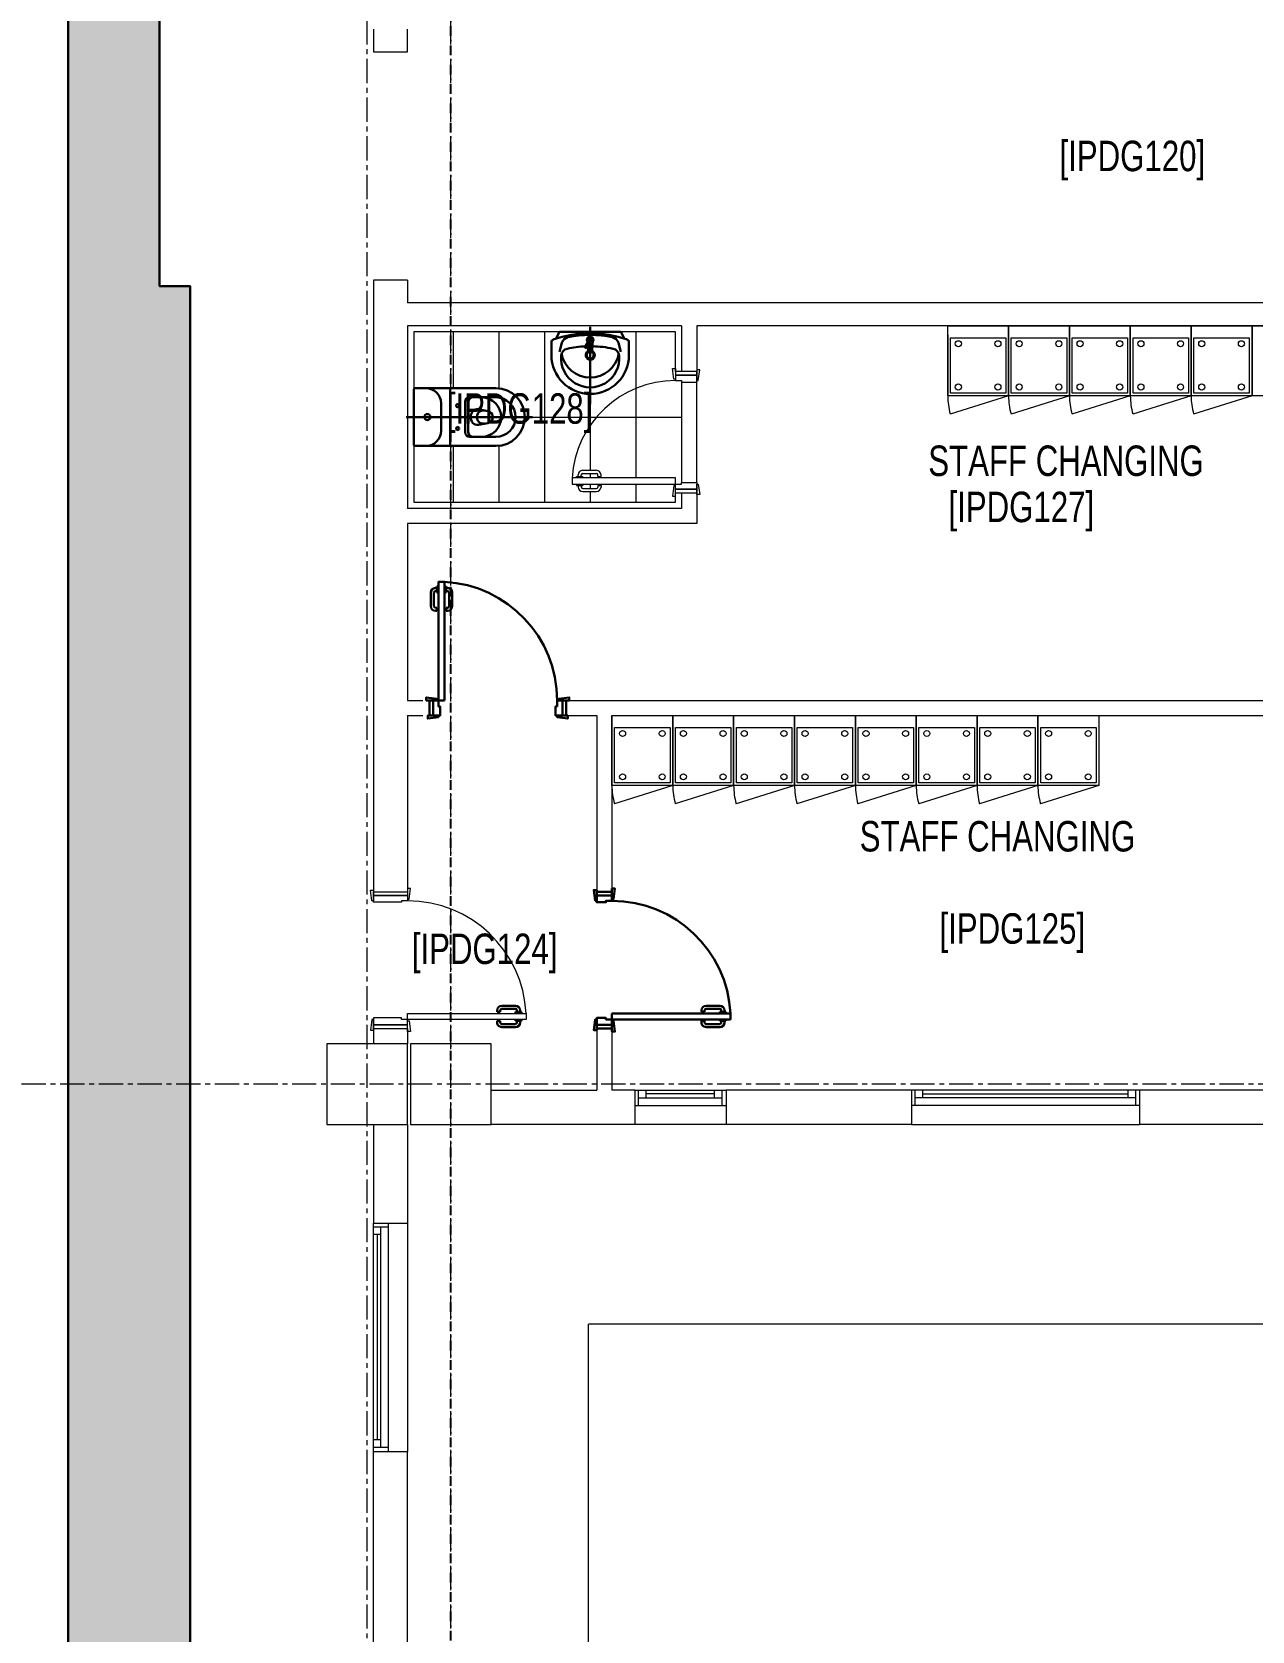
# Model space of a CAD drawing. Header units: millimetres. Extents: x 26027 to 581921, y 7230 to 233891.
# Drawn here: x 478045 to 486064, y 182500 to 193012 of the extents above; entities that cross this region are included whole.
import ezdxf

# ---------------------------------------------------------------- set-up
doc = ezdxf.new("R2010")
doc.units = ezdxf.units.MM
doc.header["$LTSCALE"] = 5
for name, pattern in [('CENTER', [50.8, 31.75, -6.35, 6.35, -6.35]), ('DASHDOT', [25.4, 12.7, -6.35, 0, -6.35]), ('HIDDEN2', [0.1875, 0.125, -0.0625])]:
    doc.linetypes.add(name, pattern=pattern)
for name, color, linetype, lineweight in [('72_EGR_BASE_TEXT', 252, 'Continuous', 5), ('Aluminum', 252, 'Continuous', 5), ('car', 252, 'Continuous', 5), ('E-ELEC-EQPM-2', 85, 'Continuous', 30), ('GE-ARCHITECTURAL_ELEMENTS', 8, 'Continuous', 30), ('GE-FURNITURE', 8, 'Continuous', 30), ('Medical Equipment and Furniture', 252, 'Continuous', 0), ('Proj', 252, 'HIDDEN2', 5), ('SANIT', 252, 'Continuous', 5), ('Structure', 252, 'Continuous', 5), ('Tiles', 252, 'Continuous', 5), ('Walls', 252, 'Continuous', 5), ('Wooden Joinery', 252, 'Continuous', 5)]:
    doc.layers.add(name, color=color, linetype=linetype, lineweight=lineweight)
doc.layers.add('axes', color=252, linetype='Continuous')
doc.layers.add('E-PW', color=7, linetype='Continuous', lineweight=30, true_color=0x4e7e3e)
doc.layers.add('EXF', color=7, linetype='Continuous', lineweight=30, true_color=0x4e7e3e)
doc.styles.add('X3G_ENTITY_2587EA', font='swisscl.ttf', dxfattribs={"height": 200})
pattern_1 = [(0, (368880, 104830), (63.5, 63.5), [31.75, -95.25]), (90, (368895.875, 104814.125), (-63.5, 63.5), [31.75, -95.25])]

# ---------------------------------------------------------------- blocks, each defined once
blk = doc.blocks.new('WC manta')
at = {"layer": 'GE-FURNITURE'}
for p, q in [((-0.13, 0.18), (-0.13, -0.18)), ((-0.12, 0.19), (0.41, 0.19)), ((0.109, 0.18), (0.109, -0.18)), ((0.239, 0.13), (0.41, 0.13)), ((-0.18, 0), (0.65, 0)), ((0.05, 0.09), (0.05, -0.09)), ((0.209, 0.1), (0.209, -0.1)), ((0.229, 0.1), (0.229, -0.1)), ((0.296, 0.051), (0.358, 0.039)), ((0.296, -0.051), (0.358, -0.039)), ((-0.12, -0.19), (0.41, -0.19)), ((0.239, -0.13), (0.41, -0.13))]:
    blk.add_line(p, q, dxfattribs=at)
for centre, radius in [((-0.04, 0), 0.02), ((0.159, 0.075), 0.01), ((0.159, -0.075), 0.01)]:
    blk.add_circle(centre, radius, dxfattribs=at)
for centre, radius, start, end in [((-0.12, 0.18), 0.01, 90, 180), ((-0.05, 0.09), 0.1, 0, 90), ((0.119, 0.18), 0.01, 90, 180), ((0.239, 0.1), 0.03, 90, 180), ((0.259, 0.1), 0.03, 90, 180), ((0.315, 0), 0.13, 270, 90), ((0.41, 0), 0.19, 270, 90), ((0.41, 0), 0.13, 270, 90), ((0.303, 0), 0.0588, 141.525, 218.475), ((0.288, 0.012), 0.04, 79.4289, 141.525), ((0.345, 0), 0.0588, 166.4176, 193.5824), ((0.327, 0.004), 0.04, 79.4289, 166.4176), ((0.351, 0), 0.04, 280.5711, 79.4289), ((-0.05, -0.09), 0.1, 270, 0), ((0.239, -0.1), 0.03, 180, 270), ((0.259, -0.1), 0.03, 180, 270), ((0.288, -0.012), 0.04, 218.475, 280.5711), ((0.327, -0.004), 0.04, 193.5824, 280.5711), ((-0.12, -0.18), 0.01, 180, 270), ((0.119, -0.18), 0.01, 180, 270)]:
    blk.add_arc(centre, radius, start, end, dxfattribs=at)
blk = doc.blocks.new('lav-manta 60')
at = {"layer": 'GE-ARCHITECTURAL_ELEMENTS'}
for p, q in [((-0.266, -0.053), (-0.236, 0)), ((-0.236, 0), (0.236, 0)), ((0, 0.04), (0, -0.56)), ((0.266, -0.053), (0.236, 0)), ((-0.3, -0.079), (-0.3, -0.18)), ((-0.218, -0.084), (-0.238, -0.154)), ((-0.015, -0.147), (-0.02, -0.064)), ((0.027, -0.121), (-0.008, -0.067)), ((0.039, -0.114), (0.009, -0.058)), ((0.015, -0.147), (0.017, -0.106)), ((0.019, -0.077), (0.02, -0.064)), ((0.218, -0.084), (0.238, -0.154)), ((0.3, -0.079), (0.3, -0.18))]:
    blk.add_line(p, q, dxfattribs=at)
for centre, radius, start, end in [((-0.28, -0.079), 0.02, 109.8229, 180), ((0, -0.856), 0.846, 70.1771, 109.8229), ((-0.161, -0.101), 0.06, 101.8086, 164.0794), ((0, -0.957), 0.846, 91.1572, 102.0883), ((0, -0.87), 0.846, 78.1914, 101.8086), ((0, -0.062), 0.025, 320.7474, 220.368), ((0, -0.062), 0.02, 353.2671, 186.682), ((0, -0.062), 0.00966, 25.4127, 215.9577), ((0, -0.957), 0.846, 88.5486, 88.844), ((0.033, -0.118), 0.00666, 210.6852, 30.6852), ((0, -0.957), 0.846, 77.9117, 87.4274), ((0.161, -0.101), 0.06, 15.9206, 78.1914), ((0.28, -0.079), 0.02, 0, 70.1771), ((0, -0.18), 0.3, 180, 0), ((0, -0.204), 0.225, 174.8142, 5.1858), ((-0.165, -0.189), 0.06, 102.0883, 174.8142), ((0, -0.128), 0.225, 190.6097, 349.3903), ((0, -0.18), 0.035, 115.3106, 64.6894), ((0, -0.18), 0.0275, 117.1496, 62.8504), ((0, -0.147), 0.015, 180, 0), ((0.165, -0.189), 0.06, 5.1858, 77.9117)]:
    blk.add_arc(centre, radius, start, end, dxfattribs=at)
blk = doc.blocks.new('A$C72370EFE')
at = {"layer": 'GE-ARCHITECTURAL_ELEMENTS'}
for p, q in [((-0.05, -0.07), (-0.05, -0.16)), ((-0.03, -0.07), (-0.03, -0.16)), ((-0.01, -0.04), (-0.02, -0.04)), ((-0.01, -0.06), (-0.02, -0.06)), ((-0.01, -0.03), (-0.01, -0.07)), ((0, -0.03), (-0.01, -0.03)), ((0, -0.07), (-0.01, -0.07)), ((0.04, -0.03), (0.05, -0.03)), ((0.04, -0.07), (0.05, -0.07)), ((0.05, -0.03), (0.05, -0.07)), ((0.05, -0.04), (0.06, -0.04)), ((0.05, -0.06), (0.06, -0.06)), ((0.07, -0.07), (0.07, -0.16)), ((0.09, -0.07), (0.09, -0.16)), ((-0.01, -0.17), (-0.02, -0.17)), ((-0.01, -0.19), (-0.02, -0.19)), ((-0.01, -0.17), (-0.01, -0.19)), ((0.05, -0.17), (0.06, -0.17)), ((0.05, -0.17), (0.05, -0.19)), ((0.05, -0.19), (0.06, -0.19))]:
    blk.add_line(p, q, dxfattribs=at)
for centre, radius, start, end in [((-0.02, -0.07), 0.03, 90, 180), ((-0.02, -0.07), 0.01, 90, 180), ((0.06, -0.07), 0.03, 0, 90), ((0.06, -0.07), 0.01, 0, 90), ((-0.02, -0.16), 0.03, 180, 270), ((-0.02, -0.16), 0.01, 180, 270), ((0.06, -0.16), 0.01, 270, 0), ((0.06, -0.16), 0.03, 270, 0)]:
    blk.add_arc(centre, radius, start, end, dxfattribs=at)
blk = doc.blocks.new('A$C41DF7AD3')
at = {"layer": 'GE-ARCHITECTURAL_ELEMENTS', "elevation": 0}
for points in [[(820, 780), (820, 1559), (860, 1559), (860, 780)], [(70, 780), (70, 790), (0, 800), (0, 780)], [(870, 780), (870, 790), (940, 800), (940, 780)], [(80, 680), (80, 670), (10, 660), (10, 680)], [(860, 680), (860, 670), (930, 660), (930, 680)]]:
    blk.add_lwpolyline(points, close=True, dxfattribs=at)
for points in [[(45, 780), (45, 680), (20, 680), (20, 780), (45, 780)], [(45, 780), (80, 780), (80, 740), (90, 740), (90, 680), (45, 680), (45, 780)], [(895, 780), (860, 780), (860, 740), (850, 740), (850, 680), (895, 680), (895, 780)], [(895, 780), (895, 680), (920, 680), (920, 780), (895, 780)]]:
    blk.add_lwpolyline(points, dxfattribs=at)
at = {"layer": 'GE-ARCHITECTURAL_ELEMENTS'}
blk.add_arc((860, 780, 0), 780, 92.9397, 180, dxfattribs=at)
at = {"layer": 'GE-ARCHITECTURAL_ELEMENTS', "xscale": 999.9999999998856, "yscale": 999.9999999998856, "zscale": 999.9999999998856}
blk.add_blockref('A$C72370EFE', (820, 1559, 0), dxfattribs=at)

msp = doc.modelspace()

# ---------------------------------------------------------------- hatches: boundary and pattern name
at = {"layer": 'E-ELEC-EQPM-2'}
h = msp.add_hatch(dxfattribs=at)
h.set_pattern_fill('CROSS', color=85, scale=10)
h.set_pattern_definition(pattern_1)
edge = h.paths.add_edge_path()
edge.add_line((457685.6, 145694.3), (457685.6, 152806.1))
edge.add_line((457685.6, 152806.1), (462487.4, 152806.1))
edge.add_line((462487.4, 152806.1), (462487.4, 145900.9))
edge.add_line((462487.4, 145900.9), (462587.4, 145901.1))
edge.add_line((462587.4, 145901.1), (462587.4, 152806.1))
edge.add_line((462587.4, 152806.1), (464555.9, 152806.1))
edge.add_line((464555.9, 152806.1), (469284.4, 152806.1))
edge.add_line((469284.4, 152806.1), (471903.7, 152806.1))
edge.add_line((471903.7, 152806.1), (471903.7, 142653.2))
edge.add_line((471903.7, 142653.2), (478231.4, 142645.9))
edge.add_line((478231.4, 142645.9), (478231.4, 142845.2))
edge.add_line((478231.4, 142845.2), (472503.7, 142845.2))
edge.add_line((472503.7, 142845.2), (472503.7, 157840))
edge.add_line((472503.7, 157840), (472504, 159009.2))
edge.add_line((472504, 159009.2), (479768.6, 159009.2))
edge.add_line((479768.6, 159009.2), (479768.6, 159109.2))
edge.add_line((479768.6, 159109.2), (472503.7, 159109.2))
edge.add_line((472503.7, 159109.2), (472503.7, 169315.6))
edge.add_line((472503.7, 169315.6), (478921.1, 169315.6))
edge.add_line((478921.1, 169315.6), (484286.4, 169315.6))
edge.add_line((484286.4, 169315.6), (484286.4, 166351.2))
edge.add_line((484286.4, 166351.2), (484486.4, 166351.2))
edge.add_line((484486.4, 166351.2), (484486.4, 169515.6))
edge.add_line((484486.4, 169515.6), (479083.8, 169515.6))
edge.add_line((479083.8, 169515.6), (479083.8, 190946.9))
edge.add_line((479083.8, 190946.9), (479083.8, 191341.6))
edge.add_line((479083.8, 191341.6), (478883.8, 191341.6))
edge.add_line((478883.8, 191341.6), (478883.8, 195124.3))
edge.add_line((478883.8, 195124.3), (477262.4, 195124.3))
edge.add_line((477262.4, 195124.3), (477262.4, 205421.2))
edge.add_line((477262.4, 205421.2), (474368, 205421.2))
edge.add_line((474368, 205421.2), (469356.9, 205421.2))
edge.add_line((469356.9, 205421.2), (469256.9, 205421.2))
edge.add_line((469256.9, 205421.2), (469256.9, 204391.3))
edge.add_line((469256.9, 204391.3), (469856.9, 204391.3))
edge.add_line((469856.9, 204391.3), (469856.9, 204821.2))
edge.add_line((469856.9, 204821.2), (471179.3, 204821.2))
edge.add_line((471179.3, 204821.2), (471179.3, 204391.3))
edge.add_line((471179.3, 204391.3), (471779.3, 204391.3))
edge.add_line((471779.3, 204391.3), (471779.3, 204821.2))
edge.add_line((471779.3, 204821.2), (476662.4, 204821.2))
edge.add_line((476662.4, 204821.2), (476662.4, 194457.6))
edge.add_line((476662.4, 194457.6), (478283.8, 194457.6))
edge.add_line((478283.8, 194457.6), (478283.8, 169915.6))
edge.add_line((478283.8, 169915.6), (471903.7, 169915.6))
edge.add_line((471903.7, 169915.6), (471903.7, 159212))
edge.add_line((471903.7, 159212), (470513.7, 159212))
edge.add_line((470513.7, 159212), (470513.7, 159112))
edge.add_line((470513.7, 159112), (471903.7, 159112))
edge.add_line((471903.7, 159112), (471903.7, 153006.1))
edge.add_line((471903.7, 153006.1), (462587.4, 153006.1))
edge.add_line((462587.4, 153006.1), (462487.4, 152906.1))
edge.add_line((462487.4, 152906.1), (457585.6, 152906.1))
edge.add_line((457585.6, 152906.1), (457585.6, 145694.3))
at = {"layer": 'E-PW'}
h = msp.add_hatch(dxfattribs=at)
h.set_pattern_fill('CROSS', color=85, scale=10)
h.set_pattern_definition(pattern_1)
h.paths.add_polyline_path([(457585.6, 145694.3), (457585.6, 152906.1), (462487.4, 152906.1), (462587.4, 153006.1), (471903.7, 153006.1), (471903.7, 159112), (470513.7, 159112), (470513.7, 159212), (471903.7, 159212), (471903.7, 169915.6), (478283.8, 169915.6), (478283.8, 194457.6), (476662.4, 194457.6), (476662.4, 204821.2), (471779.3, 204821.2), (471779.3, 204391.3), (471179.3, 204391.3), (471179.3, 204821.2), (469856.9, 204821.2), (469856.9, 204391.3), (469256.9, 204391.3), (469256.9, 205421.2), (469356.9, 205421.2), (474368, 205421.2), (477262.4, 205421.2), (477262.4, 195124.3), (478883.8, 195124.3), (478883.8, 191341.6), (479083.8, 191341.6), (479083.8, 190946.9), (479083.8, 169515.6), (484486.4, 169515.6), (484486.4, 166351.2), (484286.4, 166351.2), (484286.4, 169315.6), (478921.1, 169315.6), (472503.7, 169315.6), (472503.7, 159109.2), (479768.6, 159109.2), (479768.6, 159009.2), (472504, 159009.2), (472503.7, 157840), (472503.7, 142845.2), (478231.4, 142845.2), (478231.4, 142645.9), (471903.7, 142653.2), (471903.7, 152806.1), (469284.4, 152806.1), (464555.9, 152806.1), (462587.4, 152806.1), (462587.4, 145901.1), (462487.4, 145900.9), (462487.4, 152806.1), (457685.6, 152806.1), (457685.6, 145694.3)])
at = {"layer": 'EXF'}
h = msp.add_hatch(dxfattribs=at)
h.set_pattern_fill('CROSS', color=256, scale=10)
edge = h.paths.add_edge_path()
edge.add_line((464555.9, 152806.1), (469284.4, 152806.1))
edge.add_line((469284.4, 152806.1), (471903.7, 152806.1))
edge.add_line((471903.7, 152806.1), (471903.7, 142653.2))
edge.add_line((471903.7, 142653.2), (478231.4, 142645.9))
edge.add_line((478231.4, 142645.9), (478231.4, 142845.2))
edge.add_line((478231.4, 142845.2), (472503.7, 142845.2))
edge.add_line((472503.7, 142845.2), (472503.7, 157840))
edge.add_line((472503.7, 157840), (472504, 159009.2))
edge.add_line((472504, 159009.2), (479768.6, 159009.2))
edge.add_line((479768.6, 159009.2), (479768.6, 159109.2))
edge.add_line((479768.6, 159109.2), (472503.7, 159109.2))
edge.add_line((472503.7, 159109.2), (472503.7, 169315.6))
edge.add_line((472503.7, 169315.6), (478921.1, 169315.6))
edge.add_line((478921.1, 169315.6), (484286.4, 169315.6))
edge.add_line((484286.4, 169315.6), (484286.4, 166351.2))
edge.add_line((484286.4, 166351.2), (484486.4, 166351.2))
edge.add_line((484486.4, 166351.2), (484486.4, 169515.6))
edge.add_line((484486.4, 169515.6), (479083.8, 169515.6))
edge.add_line((479083.8, 169515.6), (479083.8, 190946.9))
edge.add_line((479083.8, 190946.9), (479083.8, 191341.6))
edge.add_line((479083.8, 191341.6), (478883.8, 191341.6))
edge.add_line((478883.8, 191341.6), (478883.8, 195124.3))
edge.add_line((478883.8, 195124.3), (477262.4, 195124.3))
edge.add_line((477262.4, 195124.3), (477262.4, 205421.2))
edge.add_line((477262.4, 205421.2), (474368, 205421.2))
edge.add_line((474368, 205421.2), (469356.9, 205421.2))
edge.add_line((469356.9, 205421.2), (469256.9, 205421.2))
edge.add_line((469256.9, 205421.2), (469256.9, 204391.3))
edge.add_line((469256.9, 204391.3), (469856.9, 204391.3))
edge.add_line((469856.9, 204391.3), (469856.9, 204821.2))
edge.add_line((469856.9, 204821.2), (471179.3, 204821.2))
edge.add_line((471179.3, 204821.2), (471179.3, 204391.3))
edge.add_line((471179.3, 204391.3), (471779.3, 204391.3))
edge.add_line((471779.3, 204391.3), (471779.3, 204821.2))
edge.add_line((471779.3, 204821.2), (476662.4, 204821.2))
edge.add_line((476662.4, 204821.2), (476662.4, 194457.6))
edge.add_line((476662.4, 194457.6), (478283.8, 194457.6))
edge.add_line((478283.8, 194457.6), (478283.8, 169915.6))
edge.add_line((478283.8, 169915.6), (471903.7, 169915.6))
edge.add_line((471903.7, 169915.6), (471903.7, 159212))
edge.add_line((471903.7, 159212), (470513.7, 159212))
edge.add_line((470513.7, 159212), (470513.7, 159112))
edge.add_line((470513.7, 159112), (471903.7, 159112))
edge.add_line((471903.7, 159112), (471903.7, 153006.1))
edge.add_line((471903.7, 153006.1), (462587.4, 153006.1))

# ---------------------------------------------------------------- linework, layer by layer
at = {"layer": 'Aluminum'}
for p, q in [((482006.8, 186055.3, -0.1), (482606.8, 186055.3, -0.1)), ((482006.8, 185955.3, -0.1), (482606.8, 185955.3, -0.1)), ((482031.8, 185955.3, -0.1), (482031.8, 186055.3, -0.1)), ((482031.8, 186005.3, -0.1), (482581.8, 186005.3, -0.1)), ((482081.8, 186005.3, -0.1), (482081.8, 186055.3, -0.1)), ((482531.8, 186030.3, -0.1), (482081.8, 186030.3, -0.1)), ((482531.8, 186005.3, -0.1), (482531.8, 186055.3, -0.1)), ((482581.8, 185955.3, -0.1), (482581.8, 186055.3, -0.1)), ((485324.8, 186055.3, 4.4), (483824.8, 186055.3, 4.4)), ((485324.8, 185955.3, 4.4), (483824.8, 185955.3, 4.4)), ((483849.8, 185955.3, 4.4), (483849.8, 186055.3, 4.4)), ((485299.8, 186005.3, 4.4), (483849.8, 186005.3, 4.4)), ((483899.8, 186005.3, 4.4), (483899.8, 186055.3, 4.4)), ((483899.8, 186030.3, 4.4), (485249.8, 186030.3, 4.4)), ((485249.8, 186005.3, 4.4), (485249.8, 186055.3, 4.4)), ((485299.8, 185955.3, 4.4), (485299.8, 186055.3, 4.4)), ((480288.8, 183680.8, 0), (480288.8, 185180.8, 0)), ((480388.8, 185155.8, 0), (480288.8, 185155.8, 0)), ((480338.8, 183705.8, 0), (480338.8, 185155.8, 0)), ((480388.8, 183680.8, 0), (480388.8, 185180.8, 0)), ((480338.8, 185105.8, 0), (480288.8, 185105.8, 0)), ((480313.8, 185105.8, 0), (480313.8, 183755.8, 0)), ((480338.8, 183755.8, 0), (480288.8, 183755.8, 0)), ((480388.8, 183705.8, 0), (480288.8, 183705.8, 0))]:
    msp.add_line(p, q, dxfattribs=at)
at = {"layer": 'axes', "linetype": 'CENTER', "lineweight": 0}
for p, q in [((480248.8, 120285.6, 0), (480248.8, 230811.1, 0)), ((480798.8, 120285.6, 0), (480798.8, 230811.1, 0)), ((544175.8, 186094.8, 2.4), (461082.1, 186094.8, 2.4))]:
    msp.add_line(p, q, dxfattribs=at)
at = {"layer": 'axes', "linetype": 'DASHDOT'}
msp.add_line((480798.8, 120285.6, 0), (480798.8, 230811.1, 0), dxfattribs=at)
at = {"layer": 'car'}
for p, q in [((482313.8, 190710.3, 2.4), (482313.8, 190050.3, 2.4)), ((482413.8, 190050.3, 2.4), (482413.8, 190710.3, 2.4))]:
    msp.add_line(p, q, dxfattribs=at)
at = {"layer": 'E-ELEC-EQPM-2', "color": 85, "elevation": 2.4}
msp.add_lwpolyline([(478283.8, 169915.6), (478283.8, 194457.6), (476662.4, 194457.6), (476662.4, 204821.2), (471779.3, 204821.2), (471779.3, 204391.3), (471179.3, 204391.3), (471179.3, 204821.2), (469856.9, 204821.2), (469856.9, 204391.3), (469256.9, 204391.3), (469256.9, 205421.2), (469356.9, 205421.2), (474368, 205421.2), (477262.4, 205421.2), (477262.4, 195124.3), (478883.8, 195124.3), (478883.8, 191341.6), (479083.8, 191341.6), (479083.8, 190946.9), (479083.8, 169515.6)], dxfattribs=at)
at = {"layer": 'Medical Equipment and Furniture'}
for p, q in [((484063.8, 191020.3, 0), (484063.8, 190620.3, 0)), ((484463.8, 191020.3, 0), (484463.8, 190620.3, 0)), ((484863.8, 191020.3, 0), (484863.8, 190620.3, 0)), ((485263.8, 191020.3, 0), (485263.8, 190620.3, 0)), ((485663.8, 191020.3, 0), (485663.8, 190620.3, 0)), ((486063.8, 191020.3, 0), (486063.8, 190620.3, 0)), ((484463.8, 190620.3, 0), (484080, 190500.5, 0)), ((484863.8, 190620.3, 0), (484480, 190500.5, 0)), ((485263.8, 190620.3, 0), (484880, 190500.5, 0)), ((485663.8, 190620.3, 0), (485280, 190500.5, 0)), ((486063.8, 190620.3, 0), (485680, 190500.5, 0)), ((481856.7, 188457.8, 0), (481856.7, 188057.8, 0)), ((482256.7, 188457.8, 0), (482256.7, 188057.8, 0)), ((482656.7, 188457.8, 0), (482656.7, 188057.8, 0)), ((483056.7, 188457.8, 0), (483056.7, 188057.8, 0)), ((483456.7, 188457.8, 0), (483456.7, 188057.8, 0)), ((483856.7, 188457.8, 0), (483856.7, 188057.8, 0)), ((484256.7, 188457.8, 0), (484256.7, 188057.8, 0)), ((482256.7, 188057.8, 0), (481873, 187938, 0)), ((482656.7, 188057.8, 0), (482273, 187938, 0)), ((483056.7, 188057.8, 0), (482673, 187938, 0)), ((483456.7, 188057.8, 0), (483073, 187938, 0)), ((483856.7, 188057.8, 0), (483473, 187938, 0)), ((484256.7, 188057.8, 0), (483873, 187938, 0)), ((484656.7, 188057.8, 0), (484273, 187938, 0)), ((485056.7, 188057.8, 0), (484673, 187938, 0))]:
    msp.add_line(p, q, dxfattribs=at)
at = {"layer": 'Medical Equipment and Furniture', "elevation": 0}
for points in [[(484063.8, 190620.3), (484063.8, 191080.3), (484463.8, 191080.3), (484463.8, 190620.3)], [(484081.8, 190638.3), (484081.8, 191002.3), (484445.8, 191002.3), (484445.8, 190638.3)], [(484463.8, 190620.3), (484463.8, 191080.3), (484863.8, 191080.3), (484863.8, 190620.3)], [(484481.8, 190638.3), (484481.8, 191002.3), (484845.8, 191002.3), (484845.8, 190638.3)], [(484863.8, 190620.3), (484863.8, 191080.3), (485263.8, 191080.3), (485263.8, 190620.3)], [(484881.8, 190638.3), (484881.8, 191002.3), (485245.8, 191002.3), (485245.8, 190638.3)], [(485263.8, 190620.3), (485263.8, 191080.3), (485663.8, 191080.3), (485663.8, 190620.3)], [(485281.8, 190638.3), (485281.8, 191002.3), (485645.8, 191002.3), (485645.8, 190638.3)], [(485663.8, 190620.3), (485663.8, 191080.3), (486063.8, 191080.3), (486063.8, 190620.3)], [(485681.8, 190638.3), (485681.8, 191002.3), (486045.8, 191002.3), (486045.8, 190638.3)], [(486063.8, 190620.3), (486063.8, 191080.3), (486463.8, 191080.3), (486463.8, 190620.3)], [(481856.7, 188057.8), (481856.7, 188517.8), (482256.7, 188517.8), (482256.7, 188057.8)], [(482256.7, 188057.8), (482256.7, 188517.8), (482656.7, 188517.8), (482656.7, 188057.8)], [(482656.7, 188057.8), (482656.7, 188517.8), (483056.7, 188517.8), (483056.7, 188057.8)], [(483056.7, 188057.8), (483056.7, 188517.8), (483456.7, 188517.8), (483456.7, 188057.8)], [(483456.7, 188057.8), (483456.7, 188517.8), (483856.7, 188517.8), (483856.7, 188057.8)], [(483856.7, 188057.8), (483856.7, 188517.8), (484256.7, 188517.8), (484256.7, 188057.8)], [(484256.7, 188057.8), (484256.7, 188517.8), (484656.7, 188517.8), (484656.7, 188057.8)], [(484656.7, 188057.8), (484656.7, 188517.8), (485056.7, 188517.8), (485056.7, 188057.8)], [(481874.7, 188075.8), (481874.7, 188439.8), (482238.7, 188439.8), (482238.7, 188075.8)], [(482274.7, 188075.8), (482274.7, 188439.8), (482638.7, 188439.8), (482638.7, 188075.8)], [(482674.7, 188075.8), (482674.7, 188439.8), (483038.7, 188439.8), (483038.7, 188075.8)], [(483074.7, 188075.8), (483074.7, 188439.8), (483438.7, 188439.8), (483438.7, 188075.8)], [(483474.7, 188075.8), (483474.7, 188439.8), (483838.7, 188439.8), (483838.7, 188075.8)], [(483874.7, 188075.8), (483874.7, 188439.8), (484238.7, 188439.8), (484238.7, 188075.8)], [(484274.7, 188075.8), (484274.7, 188439.8), (484638.7, 188439.8), (484638.7, 188075.8)], [(484674.7, 188075.8), (484674.7, 188439.8), (485038.7, 188439.8), (485038.7, 188075.8)]]:
    msp.add_lwpolyline(points, close=True, dxfattribs=at)
at = {"layer": 'Medical Equipment and Furniture'}
for centre in [(484133.5, 190962.6, 0), (484394, 190962.6, 0), (484533.5, 190962.6, 0), (484794, 190962.6, 0), (484933.5, 190962.6, 0), (485194, 190962.6, 0), (485333.5, 190962.6, 0), (485594, 190962.6, 0), (485733.5, 190962.6, 0), (485994, 190962.6, 0), (484133.5, 190677.9, 0), (484394, 190677.9, 0), (484533.5, 190677.9, 0), (484794, 190677.9, 0), (484933.5, 190677.9, 0), (485194, 190677.9, 0), (485333.5, 190677.9, 0), (485594, 190677.9, 0), (485733.5, 190677.9, 0), (485994, 190677.9, 0), (481926.5, 188400.1, 0), (482187, 188400.1, 0), (482326.5, 188400.1, 0), (482587, 188400.1, 0), (482726.5, 188400.1, 0), (482987, 188400.1, 0), (483126.5, 188400.1, 0), (483387, 188400.1, 0), (483526.5, 188400.1, 0), (483787, 188400.1, 0), (483926.5, 188400.1, 0), (484187, 188400.1, 0), (484326.5, 188400.1, 0), (484587, 188400.1, 0), (484726.5, 188400.1, 0), (484987, 188400.1, 0), (481926.5, 188115.4, 0), (482187, 188115.4, 0), (482326.5, 188115.4, 0), (482587, 188115.4, 0), (482726.5, 188115.4, 0), (482987, 188115.4, 0), (483126.5, 188115.4, 0), (483387, 188115.4, 0), (483526.5, 188115.4, 0), (483787, 188115.4, 0), (483926.5, 188115.4, 0), (484187, 188115.4, 0), (484326.5, 188115.4, 0), (484587, 188115.4, 0), (484726.5, 188115.4, 0), (484987, 188115.4, 0)]:
    msp.add_circle(centre, 19.9, dxfattribs=at)
for centre in [(484541.7, 190624.1, 0), (484941.7, 190624.1, 0), (485341.7, 190624.1, 0), (485741.7, 190624.1, 0), (486141.7, 190624.1, 0), (482334.7, 188061.6, 0), (482734.7, 188061.6, 0), (483134.7, 188061.6, 0), (483534.7, 188061.6, 0), (483934.7, 188061.6, 0), (484334.7, 188061.6, 0), (484734.7, 188061.6, 0), (485134.7, 188061.6, 0)]:
    msp.add_arc(centre, 478, 180.4544, 194.97763, dxfattribs=at)
at = {"layer": 'Proj'}
for p, q in [((482606.8, 185830.3, 2.4), (482006.8, 185830.3, 2.4)), ((483824.8, 185830.3, 4.4), (485324.8, 185830.3, 4.4)), ((480513.8, 185180.8, 0), (480513.8, 183680.8, 0))]:
    msp.add_line(p, q, dxfattribs=at)
at = {"layer": 'Proj', "elevation": 2.4}
msp.add_lwpolyline([(522665.8, 184520.3), (522665.8, 173210.3), (481702.2, 173210.3), (481702.2, 184520.3)], close=True, dxfattribs=at)
at = {"layer": 'Structure', "elevation": 2.4}
for points in [[(479983.8, 185830.3), (480513.8, 185830.3), (480513.8, 186360.3), (479983.8, 186360.3)], [(480533.8, 185830.3), (481063.8, 185830.3), (481063.8, 186360.3), (480533.8, 186360.3)]]:
    msp.add_lwpolyline(points, close=True, dxfattribs=at)
at = {"layer": 'Tiles'}
for p, q in [((480813.8, 191040.3, 2.4), (480813.8, 190670.3, 2.4)), ((481113.8, 191040.3, 2.4), (481113.8, 190669.2, 2.4)), ((481413.8, 191040.3, 2.4), (481413.8, 189920.3, 2.4)), ((482013.8, 191040.3, 2.4), (482013.8, 190080.3, 2.4)), ((481713.8, 190632.3, 2.4), (481713.8, 190130.3, 2.4)), ((481283.8, 190480.3, 2.4), (482313.8, 190480.3, 2.4)), ((480813.8, 190290.3, 2.4), (480813.8, 189920.3, 2.4)), ((481113.8, 190291.3, 2.4), (481113.8, 189920.3, 2.4)), ((481713.8, 190110.3, 2.4), (481713.8, 190080.3, 2.4)), ((481713.8, 190040.3, 2.4), (481713.8, 190010.3, 2.4)), ((481713.8, 189990.3, 2.4), (481713.8, 189920.3, 2.4)), ((482013.8, 190040.3, 2.4), (482013.8, 189920.3, 2.4))]:
    msp.add_line(p, q, dxfattribs=at)
at = {"layer": 'Tiles', "elevation": 2.4}
msp.add_lwpolyline([(482273.8, 190780.3), (482273.8, 191040.3), (480553.8, 191040.3), (480553.8, 189920.3), (482273.8, 189920.3), (482273.8, 189980.3)], dxfattribs=at)
at = {"layer": 'Walls'}
for p, q in [((480288.8, 193030.3, 2.4), (480288.8, 192880.3, 2.4)), ((480513.8, 192880.3, 2.4), (480513.8, 193030.3, 2.4)), ((480288.8, 192880.3, 2.4), (480513.8, 192880.3, 2.4)), ((480288.8, 191380.3, 2.4), (480288.8, 187360.3, 2.4)), ((480513.8, 191380.3, 2.4), (480288.8, 191380.3, 2.4)), ((480513.8, 191380.3, 2.4), (480513.8, 191230.3, 2.4)), ((488263.8, 191230.3, 2.4), (480513.8, 191230.3, 2.4)), ((480513.8, 191080.3, 2.4), (480513.8, 189880.3, 2.4)), ((482313.8, 191080.3, 2.4), (480513.8, 191080.3, 2.4)), ((482313.8, 191080.3, 2.4), (482313.8, 190780.3, 2.4)), ((482413.8, 191080.3, 2.4), (482413.8, 190780.3, 2.4)), ((486863.8, 191080.3, 0), (482413.8, 191080.3, 0)), ((482413.8, 190780.3, 2.4), (482313.8, 190780.3, 2.4)), ((482313.8, 189980.3, 2.4), (482313.8, 189880.3, 2.4)), ((482413.8, 189980.3, 2.4), (482313.8, 189980.3, 2.4)), ((482413.8, 189980.3, 2.4), (482413.8, 189780.3, 2.4)), ((482313.8, 189880.3, 2.4), (480513.8, 189880.3, 2.4)), ((480513.8, 189780.3, 2.4), (480513.8, 188617.8, 2.4)), ((482413.8, 189780.3, 2.4), (480513.8, 189780.3, 2.4)), ((480513.8, 188617.8, 2.4), (480613.8, 188617.8, 2.4)), ((480656.7, 188617.8, 0), (480656.7, 188517.8, 0)), ((481556.7, 188617.8, 0), (488163.8, 188617.8, 0)), ((481556.7, 188617.8, 0), (481556.7, 188517.8, 0)), ((480513.8, 188517.8, 2.4), (480513.8, 187360.3, 2.4)), ((480513.8, 188517.8, 2.4), (480613.8, 188517.8, 2.4)), ((481556.7, 188517.8, 0), (481756.7, 188517.8, 0)), ((481756.7, 188517.8, 0), (481756.7, 187360.3, 0)), ((481856.7, 188517.8, 0), (481856.7, 187360.3, 0)), ((481856.7, 188517.8, 0), (488163.8, 188517.8, 0)), ((480288.8, 187360.3, 2.4), (480513.8, 187360.3, 2.4)), ((481756.7, 187360.3, 0), (481856.7, 187360.3, 0)), ((480288.8, 186460.3, 2.4), (480288.8, 186360.3, 2.4)), ((480288.8, 186460.3, 2.4), (480513.8, 186460.3, 2.4)), ((480513.8, 186460.3, 2.4), (480513.8, 186360.3, 2.4)), ((481756.7, 186460.3, 0), (481756.7, 186055.3, 0)), ((481756.7, 186460.3, 0), (481856.7, 186460.3, 0)), ((481856.7, 186460.3, 0), (481856.7, 186055.3, 0)), ((481063.8, 186055.3, 2.4), (481756.7, 186055.3, 0)), ((482006.8, 186055.3, 2.4), (481856.7, 186055.3, 0)), ((482006.8, 186055.3, 2.4), (482006.8, 185830.3, 2.4)), ((483824.8, 186055.3, 4.4), (482606.8, 186055.3, 2.4)), ((482606.8, 186055.3, 2.4), (482606.8, 185830.3, 2.4)), ((483824.8, 186055.3, 4.4), (483824.8, 185830.3, 4.4)), ((486263.8, 186055.3, 0), (485324.8, 186055.3, 4.4)), ((485324.8, 186055.3, 4.4), (485324.8, 185830.3, 4.4)), ((480288.8, 185830.3, 0), (480288.8, 185180.8, 0)), ((480513.8, 185830.3, 0), (480513.8, 185180.8, 0)), ((482006.8, 185830.3, 2.4), (481063.8, 185830.3, 2.4)), ((483824.8, 185830.3, 4.4), (482606.8, 185830.3, 2.4)), ((486487.1, 185830.3, 0), (485324.8, 185830.3, 4.4)), ((480288.8, 185180.8, 0), (480513.8, 185180.8, 0)), ((480288.8, 181990.8, 0), (480288.8, 183680.8, 0)), ((480288.8, 183680.8, 0), (480513.8, 183680.8, 0)), ((480513.8, 181990.8, 0), (480513.8, 183680.8, 0))]:
    msp.add_line(p, q, dxfattribs=at)
at = {"layer": 'Wooden Joinery'}
for p, q in [((481624.9, 190090.3, 2.4), (481664.9, 190090.3, 2.4)), ((481624.9, 190080.3, 2.4), (481624.9, 190090.3, 2.4)), ((481634.9, 190090.3, 2.4), (481634.9, 190100.3, 2.4)), ((481654.9, 190090.3, 2.4), (481654.9, 190100.3, 2.4)), ((481664.9, 190130.3, 2.4), (481754.9, 190130.3, 2.4)), ((481664.9, 190110.3, 2.4), (481754.9, 190110.3, 2.4)), ((481664.9, 190080.3, 2.4), (481664.9, 190090.3, 2.4)), ((481764.9, 190090.3, 2.4), (481764.9, 190100.3, 2.4)), ((481764.9, 190090.3, 2.4), (481784.9, 190090.3, 2.4)), ((481784.9, 190090.3, 2.4), (481784.9, 190100.3, 2.4)), ((481624.9, 190040.3, 2.4), (481624.9, 190030.3, 2.4)), ((481624.9, 190030.3, 2.4), (481664.9, 190030.3, 2.4)), ((481634.9, 190030.3, 2.4), (481634.9, 190020.3, 2.4)), ((481654.9, 190030.3, 2.4), (481654.9, 190020.3, 2.4)), ((481664.9, 190040.3, 2.4), (481664.9, 190030.3, 2.4)), ((481664.9, 190010.3, 2.4), (481754.9, 190010.3, 2.4)), ((481664.9, 189990.3, 2.4), (481754.9, 189990.3, 2.4)), ((481764.9, 190030.3, 2.4), (481764.9, 190020.3, 2.4)), ((481764.9, 190030.3, 2.4), (481784.9, 190030.3, 2.4)), ((481784.9, 190030.3, 2.4), (481784.9, 190020.3, 2.4))]:
    msp.add_line(p, q, dxfattribs=at)
at = {"layer": 'Wooden Joinery', "elevation": 2.4}
for points in [[(482273.8, 190730.3), (482263.8, 190730.3), (482253.8, 190800.3), (482273.8, 190800.3)], [(482413.8, 190720.3), (482423.8, 190720.3), (482433.8, 190790.3), (482413.8, 190790.3)], [(482273.8, 190080.3), (481594.9, 190080.3), (481594.9, 190040.3), (482273.8, 190040.3)], [(482273.8, 190030.3), (482263.8, 190030.3), (482253.8, 189960.3), (482273.8, 189960.3)], [(482413.8, 190040.3), (482423.8, 190040.3), (482433.8, 189970.3), (482413.8, 189970.3)], [(480288.8, 187300.3), (480278.8, 187300.3), (480268.8, 187370.3), (480288.8, 187370.3)], [(480513.8, 187310.3), (480523.8, 187310.3), (480533.8, 187380.3), (480513.8, 187380.3)], [(480288.8, 186520.3), (480278.8, 186520.3), (480268.8, 186450.3), (480288.8, 186450.3)], [(480513.8, 186560.3), (481292.7, 186560.3), (481292.7, 186520.3), (480513.8, 186520.3)], [(480513.8, 186510.3), (480523.8, 186510.3), (480533.8, 186440.3), (480513.8, 186440.3)]]:
    msp.add_lwpolyline(points, close=True, dxfattribs=at)
for points in [[(482273.8, 190755.3), (482413.8, 190755.3), (482413.8, 190780.3), (482273.8, 190780.3), (482273.8, 190755.3)], [(482273.8, 190755.3), (482273.8, 190720.3), (482313.8, 190720.3), (482313.8, 190710.3), (482413.8, 190710.3), (482413.8, 190755.3), (482273.8, 190755.3)], [(482273.8, 190005.3), (482273.8, 190040.3), (482313.8, 190040.3), (482313.8, 190050.3), (482413.8, 190050.3), (482413.8, 190005.3), (482273.8, 190005.3)], [(482273.8, 190005.3), (482413.8, 190005.3), (482413.8, 189980.3), (482273.8, 189980.3), (482273.8, 190005.3)], [(480513.8, 187335.3), (480288.8, 187335.3), (480288.8, 187360.3), (480513.8, 187360.3), (480513.8, 187335.3)], [(480513.8, 187335.3), (480513.8, 187300.3), (480473.8, 187300.3), (480473.8, 187290.3), (480288.8, 187290.3), (480288.8, 187335.3), (480513.8, 187335.3)], [(480513.8, 186485.3), (480513.8, 186520.3), (480473.8, 186520.3), (480473.8, 186530.3), (480288.8, 186530.3), (480288.8, 186485.3), (480513.8, 186485.3)], [(480513.8, 186485.3), (480288.8, 186485.3), (480288.8, 186460.3), (480513.8, 186460.3), (480513.8, 186485.3)]]:
    msp.add_lwpolyline(points, dxfattribs=at)
at = {"layer": 'Wooden Joinery'}
for centre, radius, start, end in [((482273.8, 190040.3, 2.4), 680, 90, 176.62771), ((481664.9, 190100.3, 2.4), 30, 90, 180), ((481664.9, 190100.3, 2.4), 10, 90, 180), ((481754.9, 190100.3, 2.4), 30, 0, 90), ((481754.9, 190100.3, 2.4), 10, 0, 90), ((481664.9, 190020.3, 2.4), 30, 180, 270), ((481664.9, 190020.3, 2.4), 10, 180, 270), ((481754.9, 190020.3, 2.4), 10, 270, 0), ((481754.9, 190020.3, 2.4), 30, 270, 0), ((480513.8, 186520.3, 2.4), 780, 2.9397, 90)]:
    msp.add_arc(centre, radius, start, end, dxfattribs=at)

# ---------------------------------------------------------------- block references
at = {"layer": 'SANIT'}
for name, p, xscale, yscale, zscale in [('lav-manta 60', (481713.8, 191040.3, 2.4), -850.0000000001897, 850.0000000001897, 850.0000000001897), ('WC manta', (480683.8, 190480.3, 2.4), 999.9999999999995, 999.9999999999995, 999.9999999999995)]:
    msp.add_blockref(name, p, dxfattribs=dict(at, xscale=xscale, yscale=yscale, zscale=zscale))
at = {"layer": 'Wooden Joinery', "xscale": -1}
msp.add_blockref('A$C41DF7AD3', (481576.7, 187837.8, 0), dxfattribs=at)
at = {"layer": 'Wooden Joinery', "rotation": 270}
msp.add_blockref('A$C41DF7AD3', (481076.7, 187380.3, 0), dxfattribs=at)
at = {"layer": 'Wooden Joinery', "xscale": 999.9999999998856, "yscale": 999.9999999998856, "zscale": 999.9999999998856, "rotation": 270}
msp.add_blockref('A$C72370EFE', (481292.7, 186560.3, 2.4), dxfattribs=at)

# ---------------------------------------------------------------- texts
at = {"layer": '72_EGR_BASE_TEXT', "char_height": 200, "attachment_point": 2, "style": 'X3G_ENTITY_2587EA'}
for s, insert in [('[IPDG120]', (485277.1, 192296.9)), ('[IPDG128]', (481249.9, 190636.6, 2.4)), ('STAFF CHANGING', (484841.5, 190293.2)), ('[IPDG127]', (484547.5, 189989.7)), ('STAFF CHANGING', (484390.7, 187824.7)), ('[IPDG125]', (484488.1, 187218.2)), ('[IPDG124]', (481020, 187084.8, 2.4))]:
    msp.add_mtext(s, dxfattribs=dict(at, insert=insert))

doc.saveas('drawing.dxf')
